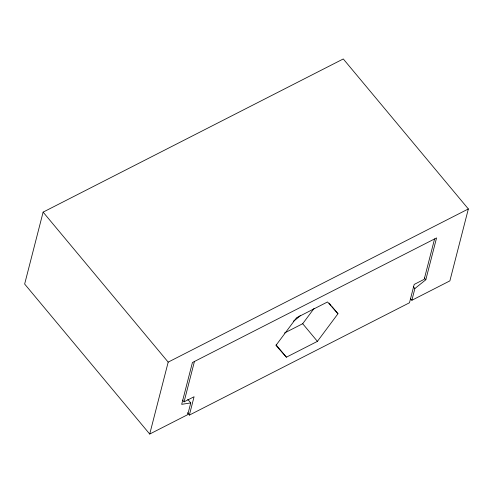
<?xml version="1.0" encoding="UTF-8"?>
<svg xmlns="http://www.w3.org/2000/svg" width="493" height="493" viewBox="0 0 493 493"><rect width="100%" height="100%" fill="white"/><g stroke="black" fill="none" stroke-linecap="round" stroke-linejoin="round"><path stroke-width="0.74" d="M410.386 298.505L411.865 300.28L449.881 280.874L468.35 208.952L343.282 58.95L43.119 212.126L24.65 284.048L149.718 434.05L187.741 414.644L190.754 402.904L187.796 399.355M149.718 434.05L168.187 362.127L468.35 208.952M182.595 400.088L184.068 401.85L194.433 361.486M187.402 412.74L189.361 415.094L194.076 396.748L184.068 401.85M411.865 300.28L414.878 288.534L425.823 279.759L436.564 237.928L192.43 362.509L181.689 404.34L190.754 402.904M434.567 238.951L424.202 279.315L414.194 284.418L409.486 302.764L189.361 415.094M284.492 333.003L302.696 323.716L314.121 308.371M337.976 313.745L327.531 301.956L296.509 317.782L275.944 345.402L286.396 357.191L317.412 341.366L337.976 313.745L332.091 306.689M424.35 277.984L425.823 279.759M413.399 286.76L414.878 288.534M329.151 303.158L331.111 305.512M302.696 323.716L317.412 341.366M276.092 344.835L286.396 357.191M43.119 212.126L168.187 362.127M300.41 315.495A20.096 8.128 -39.8 0 1 293.477 321.153"/></g></svg>
